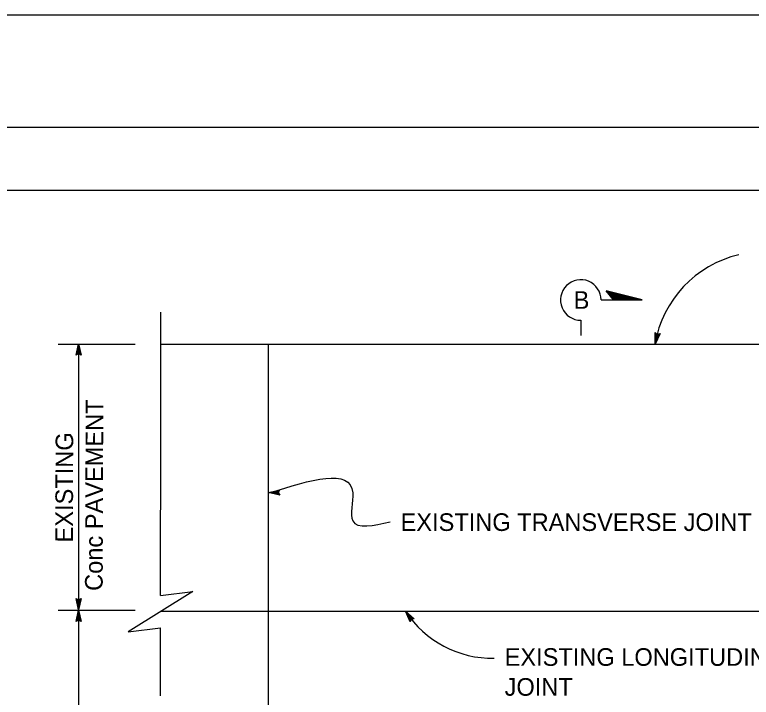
# Model space of a CAD drawing. Extents: x -894 to 866, y -476 to 714.
# Drawn here: x -166.2 to 126.1, y 442.8 to 713.6 of the extents above; entities that cross this region are included whole.
import ezdxf

# ---------------------------------------------------------------- set-up
doc = ezdxf.new("R2010")
doc.units = 0
for name, color, linetype in [('10 Sheet Format', 7, 'Continuous'), ('22 Misc Cnst Det', 7, 'Continuous'), ('56 Stage 3 Anno', 7, 'Continuous'), ('57 Undefined', 7, 'Continuous'), ('60 Nongeo Data', 7, 'Continuous')]:
    doc.layers.add(name, color=color, linetype=linetype)

msp = doc.modelspace()

# ---------------------------------------------------------------- linework, layer by layer
at = {"layer": '10 Sheet Format'}
for p, q in [((-863.43, 668.96), (836.57, 668.96)), ((-813.45, 643.96), (811.55, 643.96))]:
    msp.add_line(p, q, dxfattribs=at)
for points in [[(-894.04, 713.55), (865.96, 713.55), (865.96, -476.45), (-894.04, -476.45)], [(-863.43, 668.96), (836.59, 668.96), (836.59, -431.03), (-863.43, -431.03)]]:
    msp.add_lwpolyline(points, close=True, dxfattribs=at)
at = {"layer": '22 Misc Cnst Det'}
for p, q in [((82.76, 600.39), (68.55, 604.01)), ((71.48, 600.39), (68.55, 604.01)), ((81.59, 600.39), (68.85, 603.64)), ((80.42, 600.39), (69.15, 603.26)), ((79.25, 600.39), (69.46, 602.89)), ((78.08, 600.39), (69.76, 602.51)), ((66.48, 600.39), (82.76, 600.39)), ((76.92, 600.39), (70.07, 602.14)), ((75.75, 600.39), (70.37, 601.76)), ((74.58, 600.39), (70.68, 601.38)), ((73.41, 600.39), (70.98, 601.01)), ((72.24, 600.39), (71.28, 600.63)), ((58.44, 592.35), (58.44, 586.24))]:
    msp.add_line(p, q, dxfattribs=at)
msp.add_arc((58.44, 600.39), 8.04, 0, 270.0005, dxfattribs=at)
at = {"layer": '56 Stage 3 Anno'}
for p, q in [((-108.39, 595.6), (-108.39, 517.11)), ((87.91, 582.91), (87.94, 587.52)), ((89.89, 587.07), (87.91, 582.91)), ((87.94, 587.52), (87.94, 587.52)), ((87.94, 587.52), (88.78, 586.71)), ((88.14, 583.92), (88.17, 587.28)), ((89.6, 586.97), (88.14, 583.92)), ((88.37, 584.93), (88.39, 587.1)), ((89.3, 586.86), (88.37, 584.93)), ((88.61, 585.94), (88.61, 586.86)), ((89.01, 586.79), (88.61, 585.94)), ((88.78, 586.71), (89.89, 587.07)), ((89.89, 587.07), (89.89, 587.07)), ((-141.91, 578.52), (-140.9, 583.02)), ((-141.64, 578.68), (-140.9, 581.99)), ((-140.9, 583.02), (-140.9, 583.02)), ((-140.9, 583.02), (-139.91, 578.52)), ((-140.9, 581.98), (-140.18, 578.7)), ((87.91, 582.91), (87.91, 582.91)), ((-140.9, 579.12), (-141.91, 578.52)), ((-141.37, 578.86), (-140.91, 580.95)), ((-141.11, 578.99), (-140.91, 579.91)), ((-140.91, 580.95), (-140.44, 578.83)), ((-140.91, 579.91), (-140.71, 579.01)), ((-139.91, 578.52), (-140.9, 579.12)), ((-141.91, 578.52), (-141.91, 578.52)), ((-139.91, 578.52), (-139.91, 578.52)), ((-65.59, 523.99), (-61.1, 525.01)), ((-61.08, 523.01), (-65.59, 523.99)), ((-65.59, 523.99), (-65.59, 523.99)), ((-61.25, 523.28), (-64.56, 524)), ((-64.55, 524), (-61.27, 524.74)), ((-63.52, 524), (-61.4, 524.48)), ((-61.43, 523.55), (-63.52, 524)), ((-62.48, 524.01), (-61.58, 524.21)), ((-61.56, 523.81), (-62.48, 524.01)), ((-61.1, 525.01), (-61.69, 524.01)), ((-61.69, 524.01), (-61.08, 523.01)), ((-61.1, 525.01), (-61.1, 525.01)), ((-61.08, 523.01), (-61.08, 523.01)), ((-140.92, 477.53), (-141.91, 482.03)), ((-141.91, 482.03), (-141.91, 482.03)), ((-141.91, 482.03), (-140.92, 481.43)), ((-140.92, 478.57), (-141.64, 481.85)), ((-140.91, 479.6), (-141.38, 481.72)), ((-140.91, 480.64), (-141.11, 481.55)), ((-140.92, 481.43), (-139.91, 482.03)), ((-139.91, 482.03), (-140.92, 477.53)), ((-140.18, 481.87), (-140.91, 478.57)), ((-140.45, 481.69), (-140.91, 479.6)), ((-140.71, 481.56), (-140.91, 480.64)), ((-139.91, 482.03), (-139.91, 482.03)), ((-141.88, 472.83), (-140.87, 477.33)), ((-140.92, 477.53), (-140.92, 477.53)), ((-140.87, 477.33), (-140.87, 477.33)), ((-140.87, 477.33), (-139.88, 472.83)), ((-9.28, 472.72), (-11.11, 476.95)), ((-11.11, 476.95), (-11.11, 476.95)), ((-11.11, 476.95), (-7.66, 473.89)), ((-141.61, 472.99), (-140.88, 476.29)), ((-141.34, 473.17), (-140.88, 475.26)), ((-141.08, 473.3), (-140.88, 474.22)), ((-140.88, 475.26), (-140.41, 473.14)), ((-140.88, 474.22), (-140.68, 473.31)), ((-140.87, 476.29), (-140.15, 473)), ((-9.16, 473.01), (-10.5, 476.11)), ((-10.5, 476.11), (-7.98, 473.88)), ((-9.05, 473.31), (-9.89, 475.27)), ((-9.89, 475.27), (-8.27, 473.83)), ((-8.91, 473.57), (-9.29, 474.43)), ((-9.29, 474.43), (-8.59, 473.82)), ((-8.82, 473.79), (-9.28, 472.72)), ((-7.66, 473.89), (-8.82, 473.79)), ((-7.66, 473.89), (-7.66, 473.89)), ((-140.87, 473.43), (-141.88, 472.83)), ((-141.88, 472.83), (-141.88, 472.83)), ((-139.88, 472.83), (-140.87, 473.43)), ((-139.88, 472.83), (-139.88, 472.83)), ((-9.28, 472.72), (-9.28, 472.72))]:
    msp.add_line(p, q, dxfattribs=at)
at = {"layer": '60 Nongeo Data'}
for p, q in [((-148.99, 582.93), (-118.39, 582.93)), ((-140.9, 582.93), (-140.9, 342.13)), ((-108.39, 582.93), (241.74, 582.93)), ((-65.5, 341.93), (-65.5, 582.93)), ((-108.4, 483.17), (-108.4, 517.07)), ((-148.99, 477.4), (-118.39, 477.4)), ((-108.39, 476.93), (241.6, 476.93)), ((-108.4, 443.3), (-108.4, 470.37))]:
    msp.add_line(p, q, dxfattribs=at)
msp.add_lwpolyline([(-108.4, 483.17), (-95.6, 484.77), (-121.2, 468.77), (-108.4, 470.37)], dxfattribs=at)
for centre, radius, start, end in [((130.94, 575.79), 43.61, 102.8742, 170.5717), ((23.21, 499.21), 40.91, 213.0143, 271.2454)]:
    msp.add_arc(centre, radius, start, end, dxfattribs=at)
msp.add_spline([(-65.07, 523.88), (-32.1, 523.88), (-32.1, 512.77), (-17.24, 512.38)], degree=3, dxfattribs=at)

# ---------------------------------------------------------------- texts
at = {"layer": '57 Undefined'}
for s, p in [('B', (55.6, 596.89)), ('EXISTING TRANSVERSE JOINT', (-13.09, 508.77)), ('EXISTING LONGITUDINAL ', (28.21, 455.26)), ('JOINT', (28.21, 443.39))]:
    msp.add_text(s, height=7, dxfattribs=at).set_placement(p)
for s, p in [('Conc PAVEMENT', (-131.35, 484.98)), ('EXISTING', (-143.16, 504.19))]:
    msp.add_text(s, height=7, rotation=89.7918, dxfattribs=at).set_placement(p)

doc.saveas('drawing.dxf')
